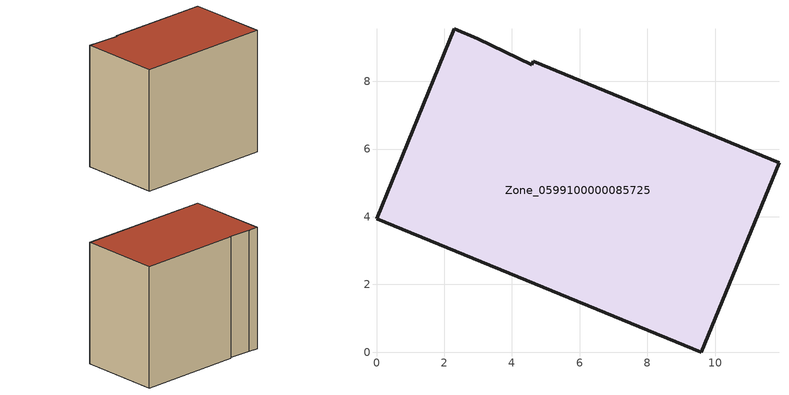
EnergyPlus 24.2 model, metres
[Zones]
Zone_0599100000085725
 floor ground (C_G): 2.99,9.26 4.59,8.49 4.63,8.59 11.89,5.59 9.59,0 0,3.94 2.3,9.55 z0
 wall outside (C_F): 9.59,0 11.89,5.59 4.63,8.59 4.59,8.49 2.99,9.26 2.3,9.55 0,3.94 9.59,0 z0:9.21
 roof outside (C_R): 4.59,8.49 2.99,9.26 2.3,9.55 0,3.94 9.59,0 11.89,5.59 4.63,8.59 z9.21
[BUILDING]
Pand.0599100000085725: North Axis=0; Terrain=City; Loads Convergence Tolerance Value=0.04; Temperature Convergence Tolerance Value=0.4; Solar Distribution=FullExterior; Maximum Number of Warmup Days=25; Minimum Number of Warmup Days=1
[Site:Location]
Rotterdam.The.Hague.AP_ZH_NLD Design_Conditions: Latitude=51.96; Longitude=4.45; Time Zone=1; Elevation=-4.5
[SITE:GROUNDTEMPERATURE:BUILDINGSURFACE]
18, 18, 18, 18, 18, 18, 18, 18, 18, 18, 18, 18
[MATERIAL] Thermal Absorptance=0.9; Solar Absorptance=0.7; Visible Absorptance=0.7
Name | Roughness | Thickness | Conductivity | Density | Specific Heat
G.TI.1946 | MediumSmooth | 0.15 | 1 | 540 | 1210
F.TI.1946 | Rough | 0.3 | 0.857143 | 1920 | 840
R.TI.1946 | MediumRough | 0.2 | 0.1 | 1500 | 1000
[CONSTRUCTION]
C_G: G.TI.1946
C_F: F.TI.1946
C_R: R.TI.1946
[ZONE]
Zone_0599100000085725: Type=1; Multiplier=1; Ceiling Height=Autocalculate; Volume=Autocalculate; Floor Area=autocalculate; Part of Total Floor Area=Yes
[ZONEINFILTRATION:DESIGNFLOWRATE]
Infil_Zone_0599100000085725: Zone or ZoneList or Space or SpaceList=Zone_0599100000085725; Schedule=AlwaysOn; Design Flow Rate Calculation Method=Flow/Area; Flow Rate per Floor Area=0.003; Constant Term Coefficient=1; Temperature Term Coefficient=0; Velocity Term Coefficient=0; Velocity Squared Term Coefficient=0
[HVACTEMPLATE:ZONE:IDEALLOADSAIRSYSTEM]
Zone_0599100000085725: Maximum Heating Supply Air Temperature=50; Minimum Cooling Supply Air Temperature=13; Maximum Heating Supply Air Humidity Ratio=0.0156; Minimum Cooling Supply Air Humidity Ratio=0.0077; Heating Limit=NoLimit; Cooling Limit=NoLimit; Dehumidification Control Type=ConstantSensibleHeatRatio; Cooling Sensible Heat Ratio=0.7; Dehumidification Setpoint=60; Humidification Control Type=None; Humidification Setpoint=30; Outdoor Air Method=None; Outdoor Air Flow Rate per Person=0.00944; Outdoor Air Flow Rate per Zone Floor Area=0; Outdoor Air Flow Rate per Zone=0; Demand Controlled Ventilation Type=None; Outdoor Air Economizer Type=NoEconomizer; Heat Recovery Type=None; Sensible Heat Recovery Effectiveness=0.7; Latent Heat Recovery Effectiveness=0.65
[ZONECONTROL:THERMOSTAT]
ThermostatControl_Zone_0599100000085725: Zone or ZoneList=Zone_0599100000085725; Control Type Schedule=DualSetpointControlType; Control 1=Thermostat_Zone_0599100000085725; Temperature Difference Between Cutout And Setpoint=0
[THERMOSTATSETPOINT:DUALSETPOINT]
Thermostat_Zone_0599100000085725: Heating Setpoint Temperature Schedule=HeatingSetpoint_Zone_0599100000085725; Cooling Setpoint Temperature Schedule=CoolingSetpoint_Zone_0599100000085725
[SCHEDULE:COMPACT]
HeatingSetpoint_Zone_0599100000085725: Through: 12/31, For: AllDays, Until: 24:00, 21
CoolingSetpoint_Zone_0599100000085725: Through: 12/31, For: AllDays, Until: 24:00, 24
DualSetpointControlType: Through: 12/31, For: AllDays, Until: 24:00, 4
AlwaysOn: Through: 12/31, For: AllDays, Until: 24:00, 1
